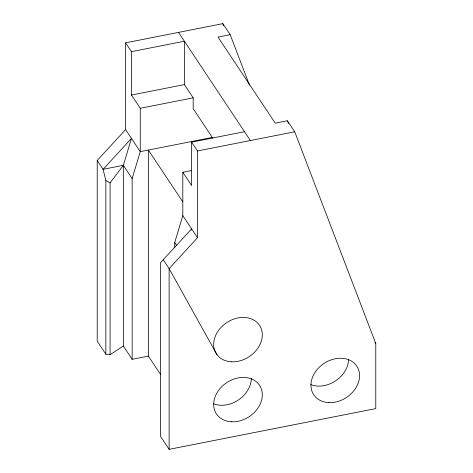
<?xml version="1.0" encoding="UTF-8"?>
<svg xmlns="http://www.w3.org/2000/svg" width="473" height="473" viewBox="0 0 473 473"><rect width="100%" height="100%" fill="white"/><g stroke="black" fill="none" stroke-linecap="round" stroke-linejoin="round"><path stroke-width="0.71" d="M160.637 374.557L148.362 356.098L148.362 150.053L182.732 201.746M174.714 247.722L174.714 242.554L182.809 215.653L182.809 172.273L191.506 170.558M212.85 138.282L193.179 108.684L193.179 97.84L184.375 84.602L184.375 41.228L131.453 51.663L125.582 42.836L222.842 23.65L230.174 34.683L249.448 85.034M244.523 131.707L191.612 142.137L191.612 185.517L182.809 172.273M110.085 354.632L110.085 182.88L123.347 165.325L131.453 138.418L103.084 169.322L105.857 180.574L105.857 354.212L110.085 354.632L123.352 346.053L123.347 165.325L103.084 169.322L97.219 160.495L125.587 129.59L125.582 42.836M148.362 356.098L132.15 359.297L132.15 178.569L140.256 151.656L140.256 108.282L131.453 95.038L131.453 51.663M191.198 230.274L191.612 228.897L160.483 262.716L160.483 436.354L169.121 449.35L375.781 408.601L375.781 343.54L294.726 131.79L287.389 120.751L275.233 123.151L218.018 37.083L230.174 34.683M191.612 142.137L197.483 150.97L197.489 237.73L169.121 268.623L169.121 449.35M131.453 95.038L184.375 84.602M140.256 108.282L193.179 97.84M212.407 137.424L140.256 151.656L125.587 129.59M197.483 150.97L294.726 131.79M105.857 180.574L110.085 182.88M178.51 32.395L250.394 140.54M374.965 342.31L375.781 343.54M182.809 215.653L197.489 237.73M174.714 242.554L176.713 245.564M123.347 165.325L132.15 178.569M163.25 259.795L169.121 268.623L216.936 354.614M123.352 346.053L132.15 359.297M105.857 354.212L97.219 341.222L97.219 160.495M287.389 120.751L288.441 123.512M222.842 23.65L223.634 25.719M348.566 359.817A25.861 20.392 -33.6 0 1 335.375 381.002A25.861 20.392 -33.6 0 1 310.755 384.602M251.317 378.282A25.861 20.392 -33.6 0 1 238.463 399.945A25.861 20.392 -33.6 0 1 213.5 403.776M328.966 402.635A25.861 20.392 -33.6 0 0 358.741 370.199A25.861 20.392 -33.6 0 0 318.063 368.502A25.861 20.392 -33.6 0 0 328.966 402.635M231.705 421.81A25.861 20.392 -33.6 0 0 261.48 389.38A25.861 20.392 -33.6 0 0 220.802 387.677A25.861 20.392 -33.6 0 0 231.705 421.81M231.705 361.81A25.861 20.392 -33.6 0 0 261.48 329.374A25.861 20.392 -33.6 0 0 220.802 327.677A25.861 20.392 -33.6 0 0 231.705 361.81"/></g></svg>
